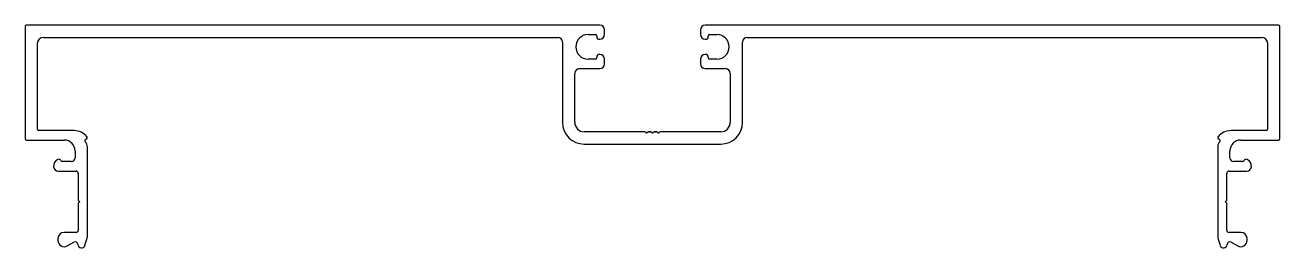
# Model space of a CAD drawing. Extents: x -94 to 114, y 10 to 47.
import ezdxf

# ---------------------------------------------------------------- set-up
doc = ezdxf.new("R2010")
doc.units = 0
doc.layers.get('0').update_dxf_attribs({"linetype": 'CONTINUOUS'})

msp = doc.modelspace()

# ---------------------------------------------------------------- linework, layer by layer
for p, q in [((-93.81, 46.49), (-93.81, 27.95)), ((1.44, 46.74), (-93.55, 46.74)), ((2.23, 45.19), (2.23, 45.95)), ((18.11, 45.95), (18.11, 45.19)), ((113.89, 46.74), (18.89, 46.74)), ((114.14, 27.95), (114.14, 46.49)), ((-91.77, 29.52), (-91.77, 43.69)), ((-90.76, 44.71), (-5.54, 44.71)), ((-4.75, 43.92), (-4.75, 30.64)), ((-0.51, 45.17), (0.71, 45.17)), ((0.96, 44.91), (0.96, 44.66)), ((1.22, 44.41), (1.44, 44.41)), ((18.89, 44.41), (19.12, 44.41)), ((19.38, 44.66), (19.38, 44.91)), ((19.63, 45.17), (20.85, 45.17)), ((25.09, 30.64), (25.09, 43.92)), ((25.88, 44.71), (111.1, 44.71)), ((112.11, 43.69), (112.11, 29.52)), ((0.96, 41.61), (0.96, 41.36)), ((1.44, 41.87), (1.22, 41.87)), ((19.12, 41.87), (18.89, 41.87)), ((19.38, 41.36), (19.38, 41.61)), ((-1.93, 39.53), (1.44, 39.53)), ((0.71, 41.1), (-0.51, 41.1)), ((2.23, 40.32), (2.23, 41.08)), ((18.11, 41.08), (18.11, 40.32)), ((18.89, 39.53), (22.27, 39.53)), ((20.85, 41.1), (19.63, 41.1)), ((-2.72, 30.64), (-2.72, 38.74)), ((23.06, 38.74), (23.06, 30.64)), ((-85.7, 29.27), (-91.52, 29.27)), ((111.86, 29.27), (106.04, 29.27)), ((-93.55, 27.69), (-87.3, 27.69)), ((8.82, 29.06), (-1.15, 29.06)), ((9.16, 28.82), (8.99, 28.99)), ((9.35, 28.99), (9.17, 28.82)), ((9.82, 29.06), (9.52, 29.06)), ((9.52, 29.06), (9.82, 29.06)), ((9.82, 29.06), (9.52, 29.06)), ((9.52, 29.06), (9.82, 29.06)), ((9.82, 29.06), (9.52, 29.06)), ((10.16, 28.82), (9.99, 28.99)), ((10.35, 28.99), (10.17, 28.82)), ((10.82, 29.06), (10.52, 29.06)), ((10.52, 29.06), (10.82, 29.06)), ((10.82, 29.06), (10.52, 29.06)), ((10.52, 29.06), (10.82, 29.06)), ((10.82, 29.06), (10.52, 29.06)), ((11.16, 28.82), (10.99, 28.99)), ((11.35, 28.99), (11.17, 28.82)), ((21.48, 29.06), (11.52, 29.06)), ((107.64, 27.69), (113.89, 27.69)), ((-85.53, 25.91), (-85.53, 24.77)), ((-83.49, 11.67), (-83.49, 26.55)), ((-1.15, 27.03), (21.48, 27.03)), ((103.83, 26.55), (103.83, 11.67)), ((105.86, 24.77), (105.86, 25.91)), ((-86.16, 24.14), (-87.64, 24.14)), ((107.97, 24.14), (106.5, 24.14)), ((-88.32, 22.56), (-85.37, 22.56)), ((-84.99, 22.18), (-84.99, 17.74)), ((105.33, 17.74), (105.33, 22.18)), ((105.71, 22.56), (108.66, 22.56)), ((-84.99, 17.74), (-84.74, 17.48)), ((-84.74, 17.48), (-84.99, 17.23)), ((-84.99, 17.23), (-84.99, 12.78)), ((105.08, 17.48), (105.33, 17.74)), ((105.33, 17.23), (105.08, 17.48)), ((105.33, 12.78), (105.33, 17.23)), ((-88.37, 11.39), (-88.37, 11.06)), ((-85.37, 12.4), (-87.35, 12.4)), ((-86.81, 10.15), (-85.75, 10.77)), ((-83.88, 10.26), (-83.55, 11.29)), ((103.89, 11.29), (104.22, 10.26)), ((107.69, 12.4), (105.71, 12.4)), ((106.08, 10.77), (107.15, 10.15)), ((108.71, 11.06), (108.71, 11.39))]:
    msp.add_line(p, q)
for centre, radius, start, end in [((-93.55, 46.49), 0.254, 90, 180), ((1.44, 45.95), 0.787, 0, 90), ((18.89, 45.95), 0.787, 90, 180), ((113.89, 46.49), 0.254, 360, 90), ((-90.76, 43.69), 1.02, 90, 180), ((-5.54, 43.92), 0.787, 360, 90), ((-0.51, 43.14), 2.03, 90, 270), ((0.71, 44.91), 0.254, 0, 90), ((1.22, 44.66), 0.254, 180, 270), ((1.44, 45.19), 0.787, 270, 360), ((18.89, 45.19), 0.787, 180, 270), ((19.12, 44.66), 0.254, 270, 360), ((19.63, 44.91), 0.254, 90, 180), ((20.85, 43.14), 2.03, 270, 90), ((25.88, 43.92), 0.787, 90, 180), ((111.1, 43.69), 1.02, 0, 90), ((1.22, 41.61), 0.254, 90, 180), ((1.44, 41.08), 0.787, 0, 90), ((18.89, 41.08), 0.787, 90, 180), ((19.12, 41.61), 0.254, 0, 90), ((-1.93, 38.74), 0.79, 90, 180), ((0.71, 41.36), 0.254, 270, 360), ((1.44, 40.32), 0.787, 270, 0), ((18.89, 40.32), 0.787, 180, 270), ((19.63, 41.36), 0.254, 180, 270), ((22.27, 38.74), 0.79, 360, 90), ((-91.52, 29.52), 0.25, 180, 269.9961), ((-85.7, 26.47), 2.79, 39.7219, 89.9961), ((-1.15, 30.64), 3.61, 180, 270), ((-1.15, 30.64), 1.57, 180, 270), ((21.48, 30.64), 1.57, 270, 0), ((21.48, 30.64), 3.61, 270, 0), ((106.04, 26.47), 2.79, 90.0039, 140.2781), ((111.86, 29.52), 0.25, 270.0039, 360), ((-93.55, 27.95), 0.254, 180, 270), ((-87.3, 25.91), 1.78, 0, 90.0079), ((-83.66, 27.6), 0.254, 100.4464, 223.3558), ((-84.77, 26.55), 1.28, 0.1141, 43.3031), ((-83.75, 28.1), 0.254, 280.4464, 39.7219), ((8.82, 28.81), 0.25, 45, 90), ((9.17, 28.82), 0.008, 225, 315), ((9.52, 28.81), 0.25, 90, 135), ((9.82, 28.81), 0.25, 45, 90), ((10.17, 28.82), 0.008, 225, 270), ((10.17, 28.82), 0.008, 270, 315), ((10.52, 28.81), 0.25, 90, 135), ((10.82, 28.81), 0.25, 45, 90), ((11.17, 28.82), 0.008, 225, 315), ((11.52, 28.81), 0.25, 90, 135), ((104.09, 28.1), 0.254, 140.2781, 259.5536), ((105.11, 26.55), 1.28, 136.6969, 179.8859), ((103.99, 27.6), 0.254, 316.6442, 79.5536), ((107.64, 25.91), 1.78, 89.9921, 180), ((113.89, 27.95), 0.254, 270, 0), ((-87.81, 23.35), 1.27, 116.3839, 184.4046), ((-88.32, 23.32), 0.762, 185.6866, 270), ((-88.22, 24.14), 0.381, 23.5782, 114.5249), ((-87.64, 24.39), 0.254, 203.5782, 270), ((-86.16, 24.77), 0.635, 270, 0), ((106.5, 24.77), 0.635, 180, 270), ((107.97, 24.39), 0.254, 270, 336.4218), ((108.56, 24.14), 0.381, 65.4751, 156.4218), ((108.66, 23.32), 0.762, 270, 354.3134), ((108.15, 23.35), 1.27, 355.5954, 63.6161), ((-85.37, 22.18), 0.381, 360, 90), ((105.71, 22.18), 0.381, 90, 180), ((-85.37, 12.78), 0.381, 270, 0), ((105.71, 12.78), 0.381, 180, 270), ((-87.35, 11.39), 1.02, 90, 180), ((-87.33, 11.06), 1.04, 180, 300), ((-85.52, 10.37), 0.452, 3.8023, 120), ((-84.46, 10.44), 0.61, 183.8023, 342.3718), ((-84.76, 11.67), 1.27, 342.3718, 360), ((105.1, 11.67), 1.27, 180, 197.6282), ((104.8, 10.44), 0.61, 197.6282, 356.1977), ((105.86, 10.37), 0.452, 60, 176.1977), ((107.67, 11.06), 1.04, 240, 0), ((107.69, 11.39), 1.02, 0, 90)]:
    msp.add_arc(centre, radius, start, end)

doc.saveas('drawing.dxf')
